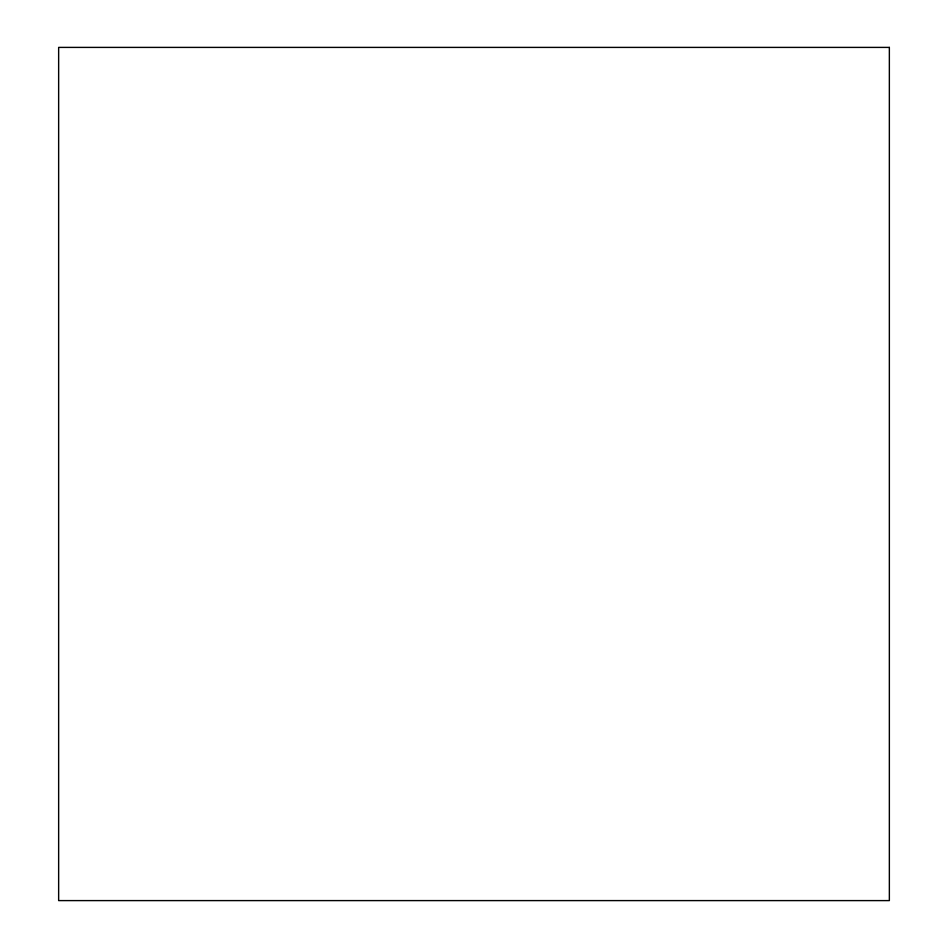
<?xml version="1.0" encoding="UTF-8"?>
<svg xmlns="http://www.w3.org/2000/svg" width="948" height="948" viewBox="0 0 948 948"><rect width="100%" height="100%" fill="white"/><g stroke="black" fill="none" stroke-linecap="round" stroke-linejoin="round"><path stroke-width="1.42" d="M889.354 47.4L58.646 47.4L58.646 900.6L889.354 900.6L889.354 47.4"/></g></svg>
